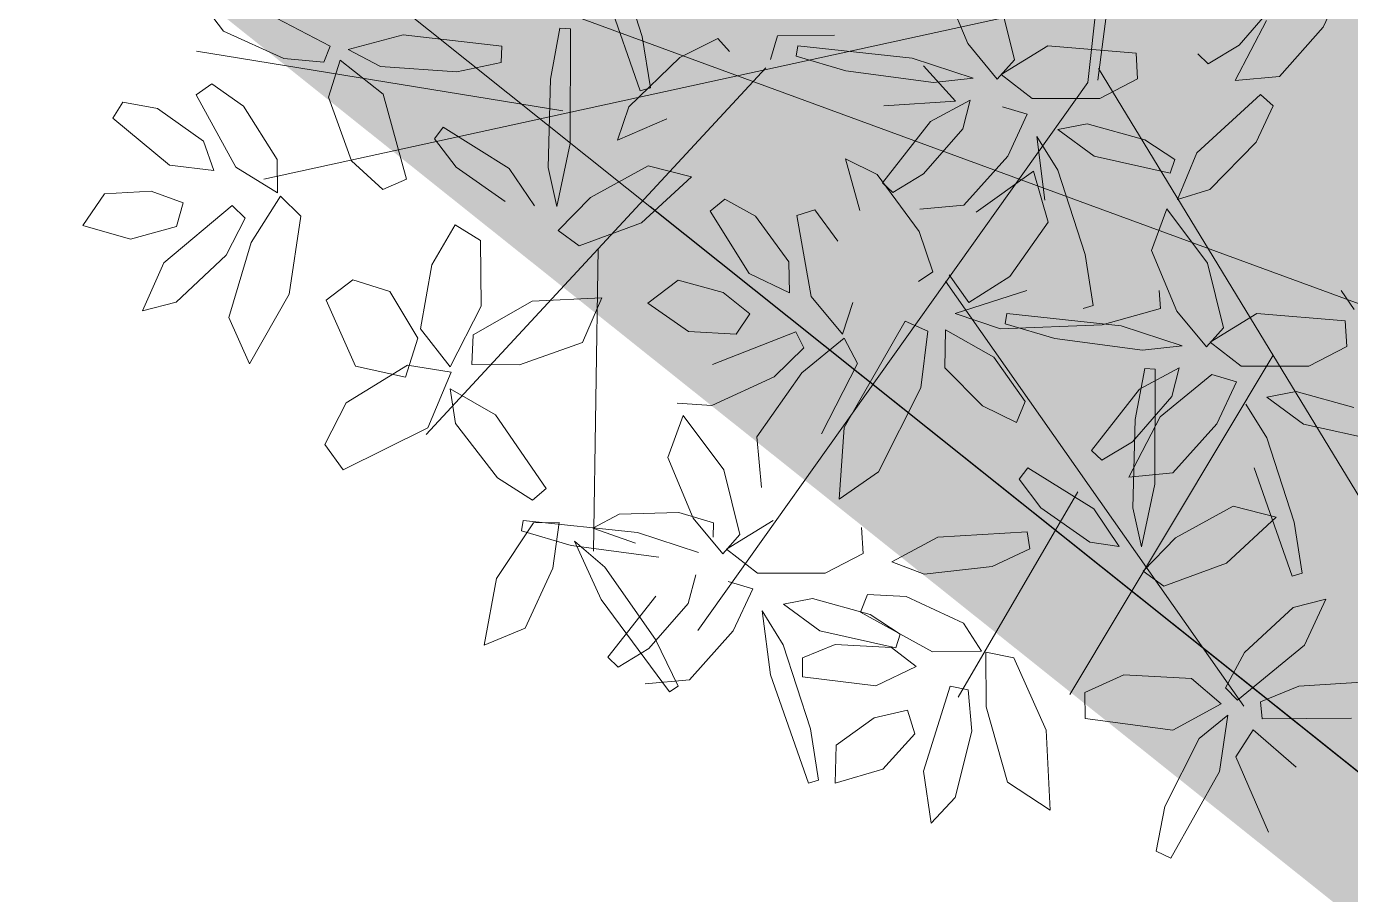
# Model space of a CAD drawing. Header units: inches. Extents: x 218980 to 233865, y 587194 to 599270.
# Drawn here: x 219018.23 to 219023.88, y 587369.88 to 587373.58 of the extents above; entities that cross this region are included whole.
import ezdxf

# ---------------------------------------------------------------- set-up
doc = ezdxf.new("R2010")
doc.units = ezdxf.units.IN
doc.header["$MEASUREMENT"] = 0
for name, pattern in [('01', [0]), ('DASHDOT2', [0.5, 0.25, -0.125, 0, -0.125]), ('State_Boundary_2', [13.5, 5, -1.6, 0.3, -1.6, 5])]:
    doc.linetypes.add(name, pattern=pattern)
doc.layers.get('0').update_dxf_attribs({"lineweight": 0})
for name, color, linetype, lineweight in [('Minor Contour', 250, 'Continuous', 0), ('Planning Boundary', 222, '01', 0), ('Proposed Services', 11, '01', 0), ('Proposed Urban Design', 250, 'Continuous', 0), ('Town Boundary', 220, 'DASHDOT2', 30)]:
    doc.layers.add(name, color=color, linetype=linetype, lineweight=lineweight)
doc.layers.add('Open Space Within Settlement Passive', color=7, linetype='01', lineweight=0, true_color=0xcbe279)

# ---------------------------------------------------------------- blocks, each defined once
blk = doc.blocks.new('tree2')
at = {"color": 44}
for p, q in [((325197.4447, 3048392.6847), (325197.2803, 3048391.2113)), ((325197.512, 3048392.6512), (325197.3225, 3048391.221)), ((325197.3163, 3048391.5736), (325193.7676, 3048390.7982)), ((325195.0431, 3048391.0902), (325193.4813, 3048391.3439)), ((325195.9072, 3048391.2736), (325194.4594, 3048389.7096)), ((325197.3255, 3048391.2705), (325198.9193, 3048388.6524)), ((325197.2803, 3048391.2113), (325195.6173, 3048388.8744)), ((325195.1933, 3048390.5024), (325195.173, 3048389.2128)), ((325196.6734, 3048390.3632), (325197.9455, 3048388.5517)), ((325198.0709, 3048390.0475), (325197.2038, 3048388.6019)), ((325197.2375, 3048389.4655), (325196.7271, 3048388.5906))]:
    blk.add_line(p, q, dxfattribs=at)
at = {"color": 62}
for p, q in [((325195.3813, 3048391.4064), (325195.2654, 3048391.7654)), ((325195.2106, 3048391.6376), (325195.3728, 3048391.1756)), ((325196.6608, 3048391.6358), (325196.7689, 3048391.3769)), ((325196.9679, 3048391.3067), (325196.8995, 3048391.5822)), ((325193.5957, 3048391.4298), (325193.5089, 3048391.5436)), ((325195.03, 3048391.4418), (325194.9897, 3048391.2248)), ((325195.0746, 3048391.4397), (325195.03, 3048391.4418)), ((325194.1268, 3048391.3518), (325194.3621, 3048391.4133)), ((325194.3621, 3048391.4133), (325194.7824, 3048391.3655)), ((325195.0738, 3048390.9501), (325195.0746, 3048391.4397)), ((325195.4156, 3048391.1884), (325195.3813, 3048391.4064)), ((325194.2658, 3048391.2783), (325194.1268, 3048391.3518)), ((325194.7824, 3048391.3655), (325194.7802, 3048391.2965)), ((325196.7689, 3048391.3769), (325196.8946, 3048391.225)), ((325196.9114, 3048391.2445), (325197.1104, 3048391.3671)), ((325194.5903, 3048391.2562), (325194.2658, 3048391.2783)), ((325194.7802, 3048391.2965), (325194.5903, 3048391.2562)), ((325195.5406, 3048391.3175), (325195.3243, 3048391.107)), ((325196.8946, 3048391.225), (325196.9679, 3048391.3067)), ((325194.9897, 3048391.2248), (325194.9796, 3048390.8478)), ((325195.3728, 3048391.1756), (325195.4156, 3048391.1884)), ((325193.1239, 3048391.0582), (325193.1672, 3048391.1271)), ((325193.1672, 3048391.1271), (325193.3143, 3048391.0993)), ((325195.3243, 3048391.107), (325195.2756, 3048390.965)), ((325194.8131, 3048390.8435), (325194.5319, 3048391.0197)), ((325195.0165, 3048390.6819), (325195.0738, 3048390.9501)), ((325194.9796, 3048390.8478), (325195.0165, 3048390.6819)), ((325192.9969, 3048390.6016), (325193.0882, 3048390.7356))]:
    blk.add_line(p, q, dxfattribs=at)
at = {"color": 64}
for p, q in [((325198.2842, 3048391.4458), (325198.3672, 3048391.6246)), ((325197.9251, 3048391.3694), (325198.0925, 3048391.5617)), ((325193.7244, 3048391.5357), (325194.0512, 3048391.3651)), ((325198.0427, 3048391.4754), (325197.9085, 3048391.219)), ((325198.0971, 3048391.2368), (325198.2842, 3048391.4458)), ((325193.8534, 3048391.3128), (325193.5957, 3048391.4298)), ((325195.7035, 3048391.3977), (325195.5406, 3048391.3175)), ((325195.7524, 3048391.3432), (325195.7035, 3048391.3977)), ((325195.9277, 3048391.3085), (325195.9577, 3048391.4099)), ((325195.9577, 3048391.4099), (325196.2005, 3048391.4123)), ((325194.0512, 3048391.3651), (325194.0238, 3048391.2972)), ((325196.0442, 3048391.3672), (325196.0375, 3048391.323)), ((325196.5311, 3048391.3148), (325196.0442, 3048391.3672)), ((325197.1104, 3048391.3671), (325197.4861, 3048391.3361)), ((325197.4861, 3048391.3361), (325197.4929, 3048391.2265)), ((325197.7495, 3048391.3322), (325197.7939, 3048391.2902)), ((325197.7939, 3048391.2902), (325197.9251, 3048391.3694)), ((325194.0238, 3048391.2972), (325193.8534, 3048391.3128)), ((325194.043, 3048391.1478), (325194.0935, 3048391.3064)), ((325194.0935, 3048391.3064), (325194.2768, 3048391.1614)), ((325196.0375, 3048391.323), (325196.249, 3048391.2602)), ((325196.7917, 3048391.2296), (325196.5311, 3048391.3148)), ((325196.5798, 3048391.2818), (325196.7169, 3048391.1311)), ((325196.249, 3048391.2602), (325196.6229, 3048391.2103)), ((325196.6229, 3048391.2103), (325196.7917, 3048391.2296)), ((325197.0431, 3048391.1428), (325196.9114, 3048391.2445)), ((325197.4929, 3048391.2265), (325197.3312, 3048391.1424)), ((325197.9085, 3048391.219), (325198.0971, 3048391.2368)), ((325193.4799, 3048391.158), (325193.5464, 3048391.205)), ((325193.5464, 3048391.205), (325193.6809, 3048391.1093)), ((325194.2768, 3048391.1614), (325194.3764, 3048390.7979)), ((325197.7445, 3048390.9111), (325198.0167, 3048391.1596)), ((325198.0167, 3048391.1596), (325198.0711, 3048391.1107)), ((325193.6482, 3048390.8501), (325193.4799, 3048391.158)), ((325193.6809, 3048391.1093), (325193.8249, 3048390.8819)), ((325194.1413, 3048390.877), (325194.043, 3048391.1478)), ((325196.7169, 3048391.1311), (325196.4113, 3048391.1111)), ((325196.7794, 3048391.1353), (325196.6096, 3048391.0444)), ((325196.7478, 3048391.0129), (325196.7794, 3048391.1353)), ((325197.0225, 3048391.0758), (325196.9172, 3048391.1067)), ((325197.3312, 3048391.1424), (325197.0431, 3048391.1428)), ((325198.0711, 3048391.1107), (325197.9981, 3048390.9559)), ((325193.3663, 3048390.8582), (325193.1239, 3048391.0582)), ((325193.3143, 3048391.0993), (325193.5104, 3048390.9598)), ((325195.2756, 3048390.965), (325195.4855, 3048391.055)), ((325196.9395, 3048390.8969), (325197.0225, 3048391.0758)), ((325194.5319, 3048391.0197), (325194.4949, 3048390.9711)), ((325196.6096, 3048391.0444), (325196.4048, 3048390.7833)), ((325196.5804, 3048390.8206), (325196.7478, 3048391.0129)), ((325197.2772, 3048391.0345), (325197.153, 3048391.0103)), ((325197.153, 3048391.0103), (325197.3082, 3048390.8962)), ((325197.5228, 3048390.9661), (325197.2772, 3048391.0345)), ((325193.5104, 3048390.9598), (325193.5555, 3048390.8354)), ((325194.4949, 3048390.9711), (325194.5875, 3048390.849)), ((325197.0627, 3048390.9809), (325197.0978, 3048390.709)), ((325197.1527, 3048390.8368), (325197.0627, 3048390.9809)), ((325197.6507, 3048390.8817), (325197.5228, 3048390.9661)), ((325197.9981, 3048390.9559), (325197.7999, 3048390.7539)), ((325193.8249, 3048390.8819), (325193.8259, 3048390.7396)), ((325194.2758, 3048390.7539), (325194.1413, 3048390.877)), ((325196.2475, 3048390.8852), (325196.3089, 3048390.6653)), ((325196.3818, 3048390.8181), (325196.2475, 3048390.8852)), ((325196.7523, 3048390.688), (325196.9395, 3048390.8969)), ((325197.3082, 3048390.8962), (325197.632, 3048390.8236)), ((325197.632, 3048390.8236), (325197.6507, 3048390.8817)), ((325197.6633, 3048390.7113), (325197.7445, 3048390.9111)), ((325193.5555, 3048390.8354), (325193.3663, 3048390.8582)), ((325193.8259, 3048390.7396), (325193.6482, 3048390.8501)), ((325194.5875, 3048390.849), (325194.7964, 3048390.7028)), ((325194.9215, 3048390.6842), (325194.8131, 3048390.8435)), ((325195.4066, 3048390.8549), (325195.1606, 3048390.7201)), ((325195.5904, 3048390.809), (325195.4066, 3048390.8549)), ((325196.4492, 3048390.7414), (325196.5804, 3048390.8206)), ((325196.8045, 3048390.6572), (325197.0489, 3048390.833)), ((325197.0489, 3048390.833), (325197.1121, 3048390.6154)), ((325197.2686, 3048390.4778), (325197.1527, 3048390.8368)), ((325194.3764, 3048390.7979), (325194.2758, 3048390.7539)), ((325195.3785, 3048390.6119), (325195.5904, 3048390.809)), ((325196.5617, 3048390.5758), (325196.3818, 3048390.8181)), ((325196.4048, 3048390.7833), (325196.4492, 3048390.7414)), ((325193.0882, 3048390.7356), (325193.287, 3048390.7469)), ((325193.287, 3048390.7469), (325193.424, 3048390.6971)), ((325193.7142, 3048390.5289), (325193.8384, 3048390.7258)), ((325193.8384, 3048390.7258), (325193.9262, 3048390.6412)), ((325195.1606, 3048390.7201), (325195.0228, 3048390.5791)), ((325195.6702, 3048390.6623), (325195.7332, 3048390.7139)), ((325195.7332, 3048390.7139), (325195.8637, 3048390.6408)), ((325197.7999, 3048390.7539), (325197.6633, 3048390.7113)), ((325193.3412, 3048390.4413), (325193.6333, 3048390.6861)), ((325193.424, 3048390.6971), (325193.3962, 3048390.5963)), ((325193.6333, 3048390.6861), (325193.6886, 3048390.6322)), ((325195.8365, 3048390.3957), (325195.6702, 3048390.6623)), ((325196.0395, 3048390.6439), (325196.1174, 3048390.6673)), ((325196.1174, 3048390.6673), (325196.2146, 3048390.5339)), ((325196.5638, 3048390.6701), (325196.7523, 3048390.688)), ((325197.6169, 3048390.6721), (325197.5519, 3048390.4943)), ((325197.7906, 3048390.4407), (325197.6169, 3048390.6721)), ((325193.1998, 3048390.542), (325192.9969, 3048390.6016)), ((325193.3962, 3048390.5963), (325193.1998, 3048390.542)), ((325193.6886, 3048390.6322), (325193.6075, 3048390.4746)), ((325193.9262, 3048390.6412), (325193.8762, 3048390.3082)), ((325194.4839, 3048390.4327), (325194.5834, 3048390.6039)), ((325194.5834, 3048390.6039), (325194.6915, 3048390.5377)), ((325195.1118, 3048390.5149), (325195.3785, 3048390.6119)), ((325195.8637, 3048390.6408), (325196.0054, 3048390.4463)), ((325196.1013, 3048390.2985), (325196.0395, 3048390.6439)), ((325197.1121, 3048390.6154), (325196.9478, 3048390.383)), ((325195.0228, 3048390.5791), (325195.1118, 3048390.5149)), ((325196.6195, 3048390.4036), (325196.5617, 3048390.5758)), ((325193.619, 3048390.2094), (325193.7142, 3048390.5289)), ((325194.6915, 3048390.5377), (325194.6941, 3048390.2566)), ((325197.5519, 3048390.4943), (325197.66, 3048390.2354)), ((325193.2502, 3048390.2373), (325193.3412, 3048390.4413)), ((325193.6075, 3048390.4746), (325193.3942, 3048390.2744)), ((325194.4361, 3048390.1604), (325194.4839, 3048390.4327)), ((325196.0054, 3048390.4463), (325196.0087, 3048390.314)), ((325197.3028, 3048390.2598), (325197.2686, 3048390.4778)), ((325194.034, 3048390.2828), (325194.1476, 3048390.3687)), ((325194.1476, 3048390.3687), (325194.3047, 3048390.3196)), ((325196.0087, 3048390.314), (325195.8365, 3048390.3957)), ((325196.5591, 3048390.3624), (325196.6195, 3048390.4036)), ((325196.7726, 3048390.2725), (325196.6887, 3048390.3905)), ((325196.9478, 3048390.383), (325196.7726, 3048390.2725)), ((325194.3047, 3048390.3196), (325194.4249, 3048390.1209)), ((325195.4048, 3048390.2697), (325195.5339, 3048390.3677)), ((325195.5339, 3048390.3677), (325195.726, 3048390.3153)), ((325195.726, 3048390.3153), (325195.8401, 3048390.2247)), ((325196.715, 3048390.2251), (325197.0203, 3048390.3234)), ((325197.5844, 3048390.3235), (325197.5897, 3048390.2465)), ((325193.3942, 3048390.2744), (325193.2502, 3048390.2373)), ((325193.8762, 3048390.3082), (325193.7065, 3048390.0109)), ((325194.1583, 3048390.0012), (325194.034, 3048390.2828)), ((325194.6941, 3048390.2566), (325194.5629, 3048389.999)), ((325194.6605, 3048390.1353), (325194.912, 3048390.2781)), ((325194.912, 3048390.2781), (325195.2086, 3048390.2928)), ((325195.2086, 3048390.2928), (325195.1262, 3048390.1017)), ((325195.5782, 3048390.1487), (325195.4048, 3048390.2697)), ((325196.2347, 3048390.1373), (325196.1013, 3048390.2985)), ((325196.2789, 3048390.2726), (325196.2347, 3048390.1373)), ((325197.26, 3048390.2469), (325197.3028, 3048390.2598)), ((325193.7065, 3048390.0109), (325193.619, 3048390.2094)), ((325195.8401, 3048390.2247), (325195.7817, 3048390.1379)), ((325196.9085, 3048390.1609), (325196.715, 3048390.2251)), ((325196.9354, 3048390.2257), (325196.9286, 3048390.1816)), ((325197.4222, 3048390.1733), (325196.9354, 3048390.2257)), ((325197.5897, 3048390.2465), (325197.3423, 3048390.1775)), ((325194.5629, 3048389.999), (325194.4361, 3048390.1604)), ((325195.7817, 3048390.1379), (325195.5782, 3048390.1487)), ((325195.6804, 3048390.0084), (325196.0351, 3048390.1478)), ((325196.0351, 3048390.1478), (325196.0704, 3048390.0791)), ((325196.2415, 3048389.7402), (325196.5014, 3048390.1933)), ((325197.3423, 3048390.1775), (325196.9085, 3048390.1609)), ((325196.9286, 3048390.1816), (325197.1401, 3048390.1187)), ((325194.4249, 3048390.1209), (325194.3718, 3048389.9549)), ((325194.6545, 3048390.0082), (325194.6605, 3048390.1353)), ((325195.1262, 3048390.1017), (325194.8577, 3048390.0073)), ((325196.0619, 3048389.973), (325196.2422, 3048390.1203)), ((325196.2422, 3048390.1203), (325196.2986, 3048390.0121)), ((325197.1401, 3048390.1187), (325197.514, 3048390.0689)), ((325196.0704, 3048390.0791), (325195.9435, 3048389.9554)), ((325194.1186, 3048389.845), (325194.38, 3048390.0062)), ((325194.3718, 3048389.9549), (325194.1583, 3048390.0012)), ((325194.38, 3048390.0062), (325194.5666, 3048389.9755)), ((325194.5666, 3048389.9755), (325194.4671, 3048389.7379)), ((325194.8577, 3048390.0073), (325194.6545, 3048390.0082)), ((325196.2986, 3048390.0121), (325196.1454, 3048389.7123)), ((325195.9435, 3048389.9554), (325195.6777, 3048389.8332)), ((325195.8701, 3048389.7003), (325196.0619, 3048389.973)), ((325194.5619, 3048389.9044), (325194.7562, 3048389.7942)), ((325194.5849, 3048389.7575), (325194.5619, 3048389.9044)), ((325194.0275, 3048389.6679), (325194.1186, 3048389.845)), ((325195.6777, 3048389.8332), (325195.5293, 3048389.8437)), ((325195.5552, 3048389.7903), (325195.4902, 3048389.6124)), ((325195.7289, 3048389.5589), (325195.5552, 3048389.7903)), ((325194.4671, 3048389.7379), (325194.1061, 3048389.5591)), ((325194.1061, 3048389.5591), (325194.0275, 3048389.6679))]:
    blk.add_line(p, q, dxfattribs=at)
at = {"color": 66}
for p, q in [((325197.859, 3048390.1652), (325197.7906, 3048390.4407)), ((325198.361, 3048390.3232), (325198.4157, 3048390.2426)), ((325197.66, 3048390.2354), (325197.7857, 3048390.0835)), ((325197.8026, 3048390.103), (325198.0015, 3048390.2256)), ((325198.0015, 3048390.2256), (325198.3772, 3048390.1947)), ((325196.5014, 3048390.1933), (325196.5979, 3048390.1501)), ((325196.5979, 3048390.1501), (325196.568, 3048389.9091)), ((325196.674, 3048390.1555), (325196.6714, 3048389.9935)), ((325196.8802, 3048390.0396), (325196.674, 3048390.1555)), ((325197.6828, 3048390.0881), (325197.4222, 3048390.1733)), ((325197.7857, 3048390.0835), (325197.859, 3048390.1652)), ((325198.3772, 3048390.1947), (325198.3841, 3048390.085)), ((325197.514, 3048390.0689), (325197.6828, 3048390.0881)), ((325197.9342, 3048390.0013), (325197.8026, 3048390.103)), ((325197.0133, 3048389.8509), (325196.8802, 3048390.0396)), ((325198.3841, 3048390.085), (325198.2223, 3048390.0009)), ((325196.6714, 3048389.9935), (325196.8321, 3048389.8323)), ((325197.5229, 3048389.9907), (325197.4827, 3048389.7737)), ((325197.6705, 3048389.9939), (325197.5007, 3048389.9029)), ((325197.5676, 3048389.9886), (325197.5229, 3048389.9907)), ((325197.5668, 3048389.4989), (325197.5676, 3048389.9886)), ((325197.6389, 3048389.8714), (325197.6705, 3048389.9939)), ((325198.2223, 3048390.0009), (325197.9342, 3048390.0013)), ((325197.8084, 3048389.9652), (325197.5891, 3048389.785)), ((325197.9136, 3048389.9343), (325197.8084, 3048389.9652)), ((325197.8306, 3048389.7555), (325197.9136, 3048389.9343)), ((325196.568, 3048389.9091), (325196.3884, 3048389.5505)), ((325197.5007, 3048389.9029), (325197.2959, 3048389.6418)), ((325197.4715, 3048389.6791), (325197.6389, 3048389.8714)), ((325198.1683, 3048389.893), (325198.0442, 3048389.8688)), ((325198.4139, 3048389.8246), (325198.1683, 3048389.893)), ((325196.8321, 3048389.8323), (325196.9769, 3048389.7606)), ((325196.9769, 3048389.7606), (325197.0133, 3048389.8509)), ((325194.7637, 3048389.5259), (325194.5849, 3048389.7575)), ((325194.7562, 3048389.7942), (325194.9718, 3048389.48)), ((325197.5891, 3048389.785), (325197.4549, 3048389.5286)), ((325197.4827, 3048389.7737), (325197.4726, 3048389.3967)), ((325197.6435, 3048389.5465), (325197.8306, 3048389.7555)), ((325196.2208, 3048389.4346), (325196.2415, 3048389.7402)), ((325197.2959, 3048389.6418), (325197.3403, 3048389.5999)), ((325197.3403, 3048389.5999), (325197.4715, 3048389.6791)), ((325195.4902, 3048389.6124), (325195.5983, 3048389.3536)), ((325194.9128, 3048389.4301), (325194.7637, 3048389.5259)), ((325196.3884, 3048389.5505), (325196.2208, 3048389.4346)), ((325197.0249, 3048389.5685), (325196.9879, 3048389.52)), ((325197.3061, 3048389.3924), (325197.0249, 3048389.5685)), ((325197.4549, 3048389.5286), (325197.6435, 3048389.5465)), ((325194.9718, 3048389.48), (325194.9128, 3048389.4301)), ((325196.9879, 3048389.52), (325197.0805, 3048389.3978)), ((325197.5095, 3048389.2308), (325197.5668, 3048389.4989)), ((325195.2822, 3048389.3701), (325195.1707, 3048389.3106)), ((325195.5371, 3048389.3769), (325195.2822, 3048389.3701)), ((325195.6842, 3048389.3338), (325195.5371, 3048389.3769)), ((325197.0805, 3048389.3978), (325197.2894, 3048389.2516)), ((325197.4145, 3048389.2331), (325197.3061, 3048389.3924)), ((325197.4726, 3048389.3967), (325197.5095, 3048389.2308)), ((325194.917, 3048389.3334), (325194.7603, 3048389.0967)), ((325194.8737, 3048389.3439), (325194.8669, 3048389.2997)), ((325194.8669, 3048389.2997), (325195.0784, 3048389.2368)), ((325195.3605, 3048389.2915), (325194.8737, 3048389.3439)), ((325195.0267, 3048389.3347), (325194.917, 3048389.3334)), ((325194.9999, 3048389.1394), (325195.0267, 3048389.3347)), ((325195.1707, 3048389.3106), (325195.3526, 3048389.247)), ((325196.3155, 3048389.3128), (325196.3224, 3048389.2032)), ((325195.0929, 3048389.2559), (325195.2064, 3048389.0063)), ((325195.2213, 3048389.1445), (325195.0929, 3048389.2559)), ((325196.4455, 3048389.1671), (325196.6413, 3048389.2719)), ((325196.6413, 3048389.2719), (325197.0215, 3048389.2949)), ((325197.0215, 3048389.2949), (325197.0328, 3048389.2226)), ((325197.2894, 3048389.2516), (325197.4145, 3048389.2331)), ((325197.6536, 3048389.269), (325197.5158, 3048389.128)), ((325195.0784, 3048389.2368), (325195.4523, 3048389.187)), ((325197.0328, 3048389.2226), (325196.8731, 3048389.1478)), ((325194.8824, 3048388.8847), (325194.9999, 3048389.1394)), ((325196.5824, 3048389.1146), (325196.4455, 3048389.1671)), ((325196.8731, 3048389.1478), (325196.5824, 3048389.1146)), ((325194.7603, 3048389.0967), (325194.7074, 3048388.8122)), ((325195.439, 3048389.021), (325195.2342, 3048388.76)), ((325196.5064, 3048389.0199), (325196.7501, 3048388.9058)), ((325196.7501, 3048388.9058), (325196.8276, 3048388.7863)), ((325194.7074, 3048388.8122), (325194.8824, 3048388.8847)), ((325196.8456, 3048388.7815), (325196.9652, 3048388.7574))]:
    blk.add_line(p, q, dxfattribs=at)
at = {"color": 68}
for p, q in [((325198.0442, 3048389.8688), (325198.1994, 3048389.7547)), ((325198.0438, 3048389.6953), (325197.9538, 3048389.8394)), ((325198.1994, 3048389.7547), (325198.5231, 3048389.6821)), ((325195.8901, 3048389.4842), (325195.8701, 3048389.7003)), ((325198.1597, 3048389.3363), (325198.0438, 3048389.6953)), ((325195.7973, 3048389.2834), (325195.7289, 3048389.5589)), ((325197.989, 3048389.5675), (325198.1511, 3048389.1054)), ((325195.5983, 3048389.3536), (325195.724, 3048389.2017)), ((325197.8996, 3048389.4038), (325197.6536, 3048389.269)), ((325197.8715, 3048389.1608), (325198.0833, 3048389.3579)), ((325198.0833, 3048389.3579), (325197.8996, 3048389.4038)), ((325195.6834, 3048389.2728), (325195.6842, 3048389.3338)), ((325195.7409, 3048389.2212), (325195.9398, 3048389.3438)), ((325198.1939, 3048389.1183), (325198.1597, 3048389.3363)), ((325195.6211, 3048389.2063), (325195.3605, 3048389.2915)), ((325195.724, 3048389.2017), (325195.7973, 3048389.2834)), ((325195.8725, 3048389.1194), (325195.7409, 3048389.2212)), ((325196.3224, 3048389.2032), (325196.1606, 3048389.1191)), ((325195.4375, 3048388.8355), (325195.2213, 3048389.1445)), ((325197.5158, 3048389.128), (325197.6048, 3048389.0637)), ((325197.6048, 3048389.0637), (325197.8715, 3048389.1608)), ((325195.5772, 3048388.9896), (325195.6088, 3048389.112)), ((325195.8519, 3048389.0524), (325195.7467, 3048389.0834)), ((325196.1606, 3048389.1191), (325195.8725, 3048389.1194)), ((325198.1511, 3048389.1054), (325198.1939, 3048389.1183)), ((325195.7689, 3048388.8736), (325195.8519, 3048389.0524)), ((325196.3108, 3048388.9527), (325196.3415, 3048389.028)), ((325196.3415, 3048389.028), (325196.5064, 3048389.0199)), ((325195.2064, 3048389.0063), (325195.4972, 3048388.6123)), ((325195.4098, 3048388.7973), (325195.5772, 3048388.9896)), ((325195.8921, 3048388.9576), (325195.9273, 3048388.6856)), ((325195.9821, 3048388.8134), (325195.8921, 3048388.9576)), ((325196.1066, 3048389.0112), (325195.9825, 3048388.987)), ((325195.9825, 3048388.987), (325196.1377, 3048388.8728)), ((325196.3522, 3048388.9428), (325196.1066, 3048389.0112)), ((325197.9478, 3048388.7802), (325198.1562, 3048388.9718)), ((325198.1562, 3048388.9718), (325198.2948, 3048389.0073)), ((325198.2948, 3048389.0073), (325198.2034, 3048388.8119)), ((325196.6184, 3048388.7838), (325196.3108, 3048388.9527)), ((325196.4802, 3048388.8584), (325196.3522, 3048388.9428)), ((325195.5818, 3048388.6646), (325195.7689, 3048388.8736)), ((325196.1377, 3048388.8728), (325196.4614, 3048388.8003)), ((325196.4614, 3048388.8003), (325196.4802, 3048388.8584)), ((325195.2786, 3048388.7181), (325195.4098, 3048388.7973)), ((325195.5343, 3048388.6372), (325195.4375, 3048388.8355)), ((325196.098, 3048388.4545), (325195.9821, 3048388.8134)), ((325196.0639, 3048388.7583), (325196.2028, 3048388.814)), ((325196.2028, 3048388.814), (325196.4431, 3048388.8021)), ((325196.4431, 3048388.8021), (325196.5482, 3048388.7215)), ((325198.2034, 3048388.8119), (325197.9188, 3048388.5777)), ((325195.2342, 3048388.76), (325195.2786, 3048388.7181)), ((325196.0645, 3048388.677), (325196.0639, 3048388.7583)), ((325196.8276, 3048388.7863), (325196.6184, 3048388.7838)), ((325196.8469, 3048388.5487), (325196.8456, 3048388.7815)), ((325196.9652, 3048388.7574), (325197.1022, 3048388.4499)), ((325197.867, 3048388.6294), (325197.9478, 3048388.7802)), ((325195.9273, 3048388.6856), (325196.0895, 3048388.2236)), ((325196.3764, 3048388.6389), (325196.0645, 3048388.677)), ((325196.5482, 3048388.7215), (325196.3764, 3048388.6389)), ((325197.2684, 3048388.6095), (325197.4342, 3048388.6852)), ((325197.4342, 3048388.6852), (325197.7219, 3048388.67)), ((325195.3932, 3048388.6468), (325195.5818, 3048388.6646)), ((325195.4972, 3048388.6123), (325195.5343, 3048388.6372)), ((325196.5797, 3048388.2741), (325196.6941, 3048388.6376)), ((325196.6941, 3048388.6376), (325196.7697, 3048388.622)), ((325196.7697, 3048388.622), (325196.7862, 3048388.4455)), ((325197.7219, 3048388.67), (325197.8482, 3048388.5616)), ((325197.9188, 3048388.5777), (325197.867, 3048388.6294)), ((325198.0165, 3048388.5704), (325198.1798, 3048388.637)), ((325198.1798, 3048388.637), (325198.4718, 3048388.6552)), ((325197.2696, 3048388.4997), (325197.2684, 3048388.6095)), ((325198.0241, 3048388.4976), (325198.0165, 3048388.5704)), ((325196.3696, 3048388.5024), (325196.5117, 3048388.5342)), ((325196.5117, 3048388.5342), (325196.5426, 3048388.4343)), ((325196.9386, 3048388.2282), (325196.8469, 3048388.5487)), ((325197.8482, 3048388.5616), (325197.6432, 3048388.4495)), ((325197.755, 3048388.414), (325197.8771, 3048388.5133)), ((325197.8771, 3048388.5133), (325197.8418, 3048388.2726)), ((325196.1322, 3048388.2365), (325196.098, 3048388.4545)), ((325196.2081, 3048388.3858), (325196.3696, 3048388.5024)), ((325197.1022, 3048388.4499), (325197.1193, 3048388.108)), ((325197.6432, 3048388.4495), (325197.2696, 3048388.4997)), ((325197.9847, 3048388.4507), (325197.9119, 3048388.3362)), ((325198.1687, 3048388.2918), (325197.9847, 3048388.4507)), ((325198.4049, 3048388.5011), (325198.0241, 3048388.4976)), ((325196.5426, 3048388.4343), (325196.4063, 3048388.2828)), ((325196.7862, 3048388.4455), (325196.7143, 3048388.1619)), ((325197.6081, 3048388.1238), (325197.755, 3048388.414)), ((325196.2032, 3048388.2238), (325196.2081, 3048388.3858)), ((325196.4063, 3048388.2828), (325196.2032, 3048388.2238)), ((325197.9119, 3048388.3362), (325198.0509, 3048388.0152)), ((325196.0895, 3048388.2236), (325196.1322, 3048388.2365)), ((325196.6129, 3048388.0531), (325196.5797, 3048388.2741)), ((325197.1193, 3048388.108), (325196.9386, 3048388.2282)), ((325197.8418, 3048388.2726), (325197.6338, 3048387.9043)), ((325196.7143, 3048388.1619), (325196.6129, 3048388.0531)), ((325197.5711, 3048387.9333), (325197.6081, 3048388.1238)), ((325197.6338, 3048387.9043), (325197.5711, 3048387.9333))]:
    blk.add_line(p, q, dxfattribs=at)

msp = doc.modelspace()

# ---------------------------------------------------------------- hatches: boundary and pattern name
at = {"layer": 'Open Space Within Settlement Passive'}
h = msp.add_hatch(color=256, dxfattribs=at)
h.dxf.hatch_style = 1
h.paths.add_polyline_path([(219005.3653, 587428.4654), (219007.5115, 587431.4439), (218991.2851, 587443.136), (218991.8411, 587441.6318), (219001.3725, 587412.6667), (219011.6497, 587392.0097), (219013.4069, 587378.786), (219026.7877, 587368.1024), (219038.8372, 587384.8248), (219019.2834, 587398.7413), (219028.6372, 587411.7226), (219022.3891, 587416.1694)])

# ---------------------------------------------------------------- linework, layer by layer
at = {"layer": 'Minor Contour'}
msp.add_lwpolyline([(219019.285, 587374.094), (219024.7122, 587372.101), (219030.2116, 587370.4392), (219036.6354, 587370.4392), (219041.5364, 587371.9203), (219048.2452, 587372.5169), (219055.777, 587371.095), (219061.643, 587373.243), (219064.9394, 587373.8173), (219067.9976, 587372.4479), (219069.7375, 587372.1003), (219071.1805, 587371.9873), (219072.4735, 587372.1547), (219075.518, 587372.995), (219077.693, 587372.99), (219081.006, 587374.169), (219085.3363, 587373.9173), (219089.1456, 587374.2286), (219092.2693, 587375.4127), (219095.1044, 587376.6611), (219098.826, 587379.187), (219100.8126, 587380.8929)], dxfattribs=at)
at = {"layer": 'Planning Boundary', "lineweight": 5, "const_width": 1}
msp.add_lwpolyline([(219180.0987, 587615.2057), (219179.4799, 587586.322), (219133.3656, 587559.1699), (219091.3967, 587544.2837), (219048.906, 587533.2001), (219016.8529, 587502.1863), (219012.0062, 587498.1507), (218982.9416, 587477.1496), (218980.2173, 587473.0758), (218991.8411, 587441.6318), (219001.3725, 587412.6667), (219011.6497, 587392.0097), (219013.4069, 587378.786), (219038.0859, 587359.0816), (219059.3453, 587348.4671), (219066.3297, 587345.8902), (219084.9861, 587342.0991), (219126.3282, 587356.3554), (219182.0733, 587360.4554), (219185.9477, 587349.3214), (219219.5001, 587319.3424), (219222.2836, 587310.4277)], dxfattribs=at)
at = {"layer": 'Proposed Services'}
msp.add_lwpolyline([(219005.3653, 587428.4654), (219007.5115, 587431.4439), (218991.2851, 587443.136), (218991.8411, 587441.6318), (219001.3725, 587412.6667), (219011.6497, 587392.0097), (219013.4069, 587378.786), (219026.7877, 587368.1024), (219038.8372, 587384.8248), (219019.2834, 587398.7413), (219028.6372, 587411.7226), (219022.3891, 587416.1694)], close=True, dxfattribs=at)
at = {"layer": 'Town Boundary', "linetype": 'State_Boundary_2'}
msp.add_lwpolyline([(219222.2836, 587310.4277), (219219.5001, 587319.3424), (219185.9477, 587349.3214), (219182.0733, 587360.4554), (219126.3282, 587356.3554), (219084.9861, 587342.0991), (219066.3297, 587345.8902), (219059.3453, 587348.4671), (219038.0859, 587359.0816), (219013.4069, 587378.786), (219011.6497, 587392.0097), (219001.3725, 587412.6667), (218991.8411, 587441.6318), (218980.2173, 587473.0758), (218982.9416, 587477.1496), (219012.0062, 587498.1507), (219016.8529, 587502.1863), (219048.906, 587533.2001), (219091.3967, 587544.2837), (219133.3656, 587559.1699), (219179.4799, 587586.322), (219180.0987, 587615.2057)], dxfattribs=at)

# ---------------------------------------------------------------- block references
at = {"layer": 'Proposed Urban Design'}
msp.add_blockref('tree2', (-106174.5215, -2461017.8728), dxfattribs=at)

doc.saveas('drawing.dxf')
